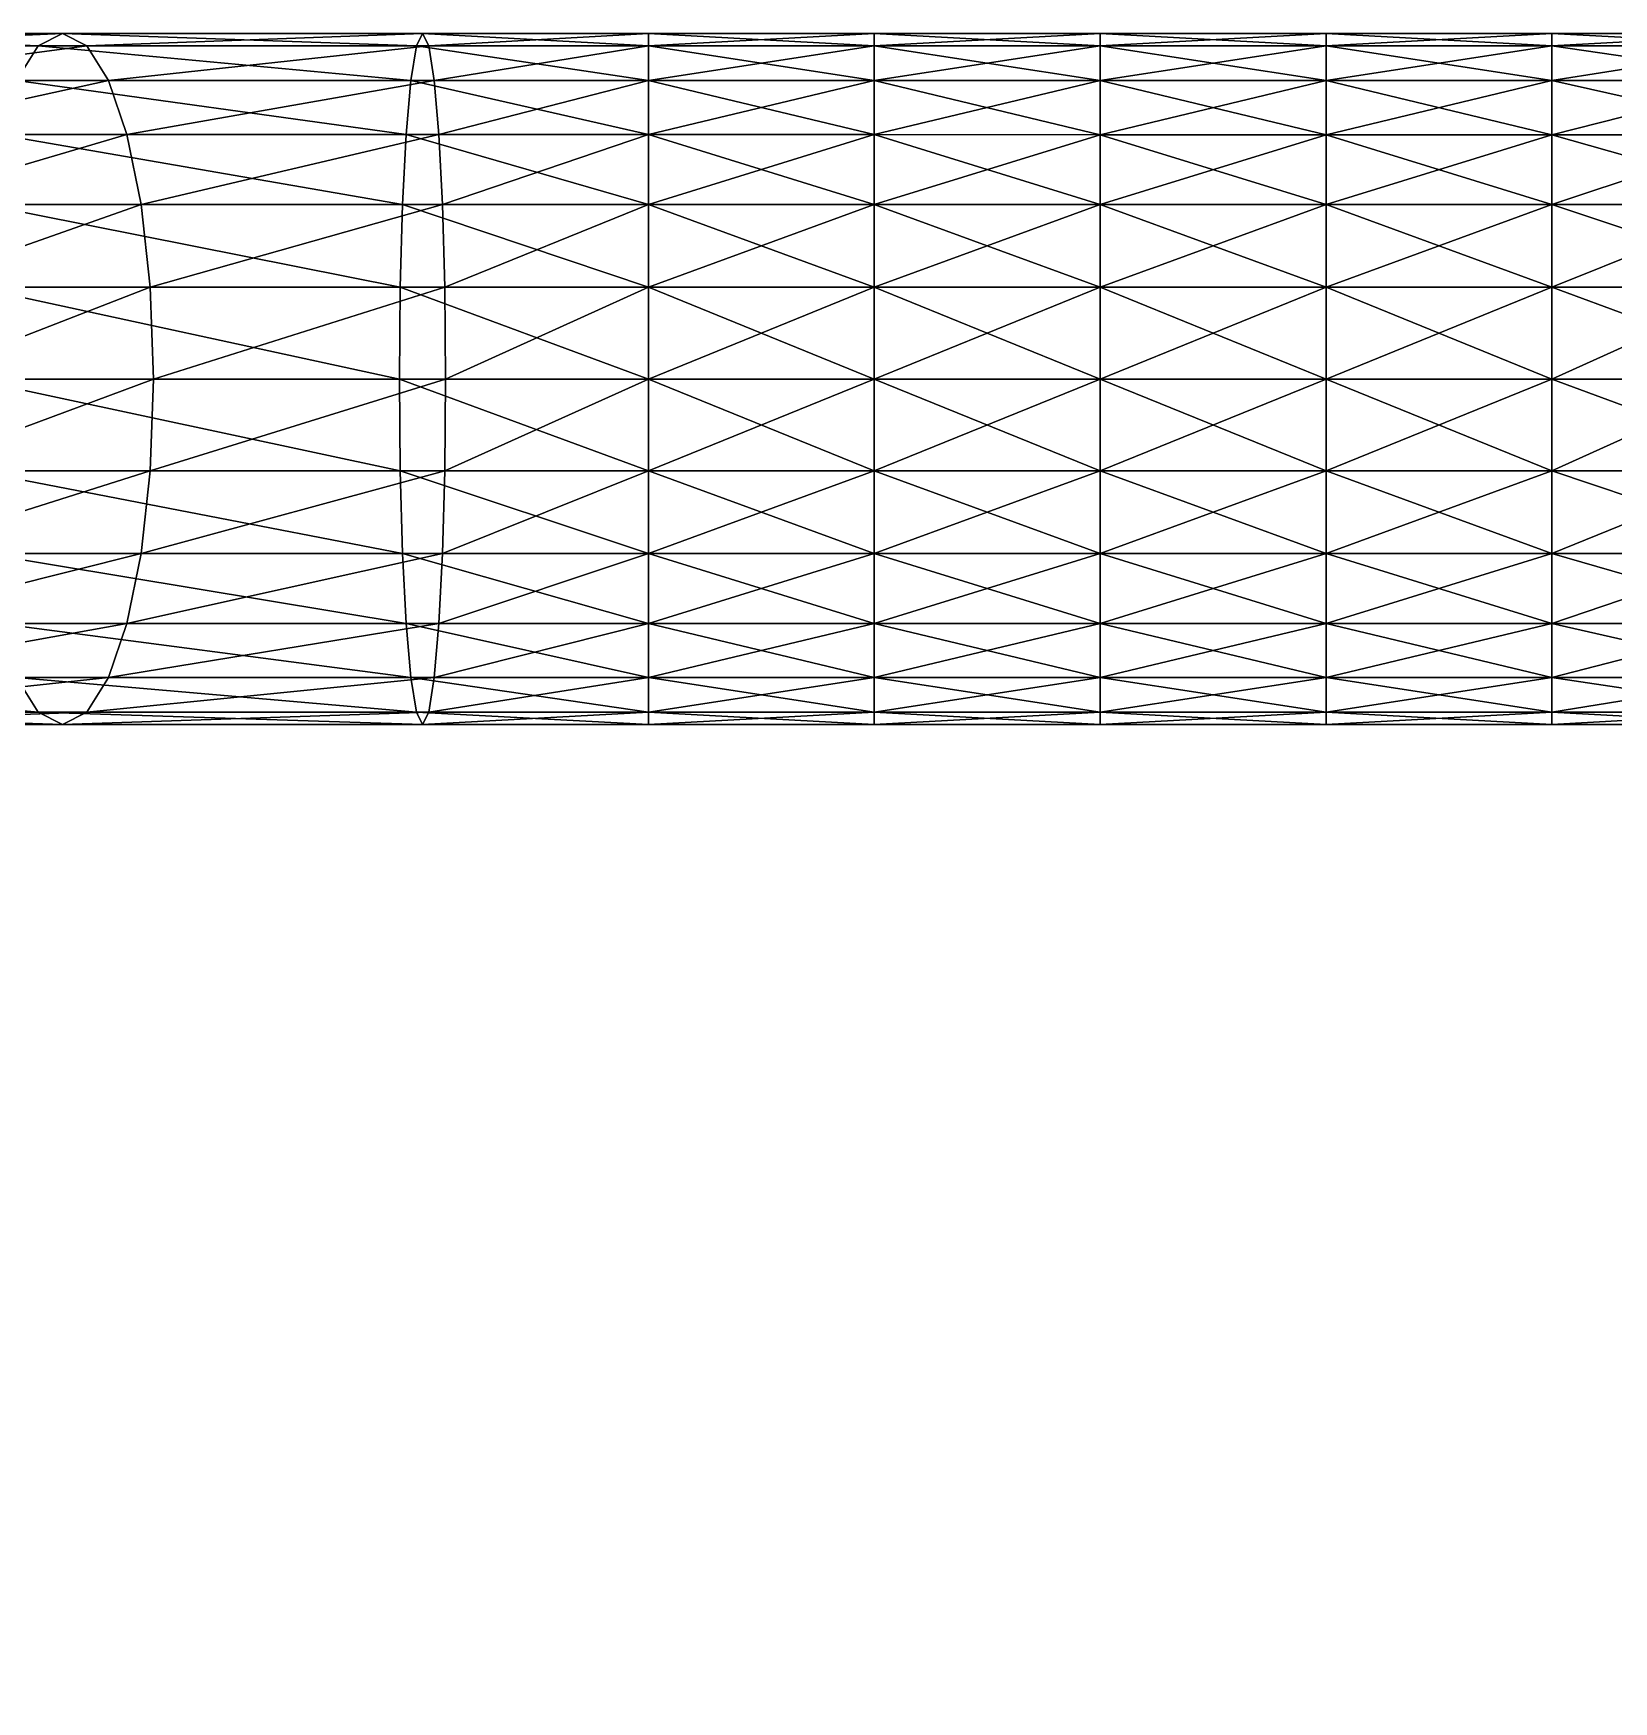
# Model space of a CAD drawing. Extents: x -41.6 to 42.5, y -37.8 to 42.9.
# Drawn here: x -35.76 to -29.93, y 30.13 to 36.28 of the extents above; entities that cross this region are included whole.
import ezdxf

# ---------------------------------------------------------------- set-up
doc = ezdxf.new("R2010")
doc.units = 0
doc.layers.add('VASSCRM', color=2, linetype='CONTINUOUS')
doc.layers.add('VASSREV', color=1, linetype='CONTINUOUS')

msp = doc.modelspace()

# ---------------------------------------------------------------- linework, layer by layer
at = {"layer": 'VASSREV', "color": 0, "extrusion": (0, -0.309017, -0.951057), "const_width": 0.3}
msp.add_lwpolyline([(40.9095, -10.8407, 1.00363), (40.8987, -7.8644), (-39.949, -7.8644, 0.996383), (-39.9598, -10.8407, -0.645004)], format="xyb", dxfattribs=at)

# ---------------------------------------------------------------- meshes
at = {"layer": 'VASSCRM', "color": 0}
mesh = msp.add_polyface(dxfattribs=at)
corners = [(-35.6494, 33.7343, 65.1014), (-35.7387, 33.7798, 65.4281), (-37.0145, 33.7798, 64.8894), (-36.8436, 33.7343, 64.597), (-35.8189, 33.9084, 65.7218), (-37.1681, 33.9084, 65.1522), (-35.8869, 34.1078, 65.9707), (-37.2982, 34.1078, 65.375), (-35.9395, 34.3659, 66.1631), (-37.3989, 34.3659, 65.5472), (-35.9734, 34.6703, 66.2871), (-37.4637, 34.6703, 65.6582), (-35.9854, 35.009, 66.3311), (-37.4867, 35.009, 65.6976), (-35.9734, 35.3477, 66.2871), (-37.4637, 35.3477, 65.6583), (-35.9395, 35.6521, 66.163), (-37.3989, 35.6521, 65.5472), (-35.8869, 35.9102, 65.9707), (-37.2982, 35.9102, 65.375), (-35.8189, 36.1096, 65.7218), (-37.1681, 36.1096, 65.1523), (-35.7387, 36.2382, 65.4281), (-37.0145, 36.2382, 64.8894), (-35.6494, 36.2838, 65.1014), (-36.8436, 36.2838, 64.597), (-36.6728, 36.2382, 64.3046), (-35.5602, 36.2382, 64.7747), (-36.5191, 36.1096, 64.0417), (-35.4799, 36.1096, 64.481), (-36.389, 35.9102, 63.8189), (-35.4119, 34.1078, 64.2321), (-36.5192, 33.9084, 64.0417), (-36.389, 34.1078, 63.8189), (-35.4799, 33.9084, 64.4811), (-36.6727, 33.7798, 64.3046), (-35.5602, 33.7798, 64.7747), (-38.0952, 33.7798, 64.0542), (-37.8557, 36.2838, 63.8148), (-37.6162, 36.2382, 63.5753), (-37.4009, 36.1096, 63.36), (-37.2185, 35.9102, 63.1776), (-36.2884, 35.6521, 63.6468), (-37.0775, 35.6521, 63.0366), (-36.2235, 35.3477, 63.5357), (-36.9865, 35.3477, 62.9456), (-36.2005, 35.009, 63.4964), (-36.9543, 35.009, 62.9134), (-36.2235, 34.6703, 63.5357), (-36.9865, 34.6703, 62.9456), (-36.2884, 34.3659, 63.6467), (-37.0775, 34.3659, 63.0366), (-37.2185, 34.1078, 63.1776), (-37.401, 33.9084, 63.3601), (-37.6162, 33.7798, 63.5753), (-37.8557, 33.7343, 63.8148), (-37.6877, 35.6521, 62.2474), (-37.5766, 35.3477, 62.1825), (-37.5373, 35.009, 62.1595), (-37.5767, 34.6703, 62.1825), (-37.6877, 34.3659, 62.2474)]
mesh.append_faces([[corners[k] for k in face] for face in [(0, 1, 2), (0, 2, 3), (1, 4, 5), (1, 5, 2), (4, 6, 7), (4, 7, 5), (6, 8, 9), (6, 9, 7), (8, 10, 11), (8, 11, 9), (10, 12, 13), (10, 13, 11), (12, 14, 15), (12, 15, 13), (14, 16, 17), (14, 17, 15), (16, 18, 19), (16, 19, 17), (18, 20, 21), (18, 21, 19), (20, 22, 23), (20, 23, 21), (22, 24, 25), (22, 25, 23), (24, 26, 25), (27, 28, 26), (29, 30, 28), (31, 32, 33), (34, 35, 32), (36, 3, 35), (3, 2, 37), (23, 25, 38), (25, 26, 39), (26, 28, 40), (26, 40, 39), (28, 30, 41), (28, 41, 40), (30, 42, 43), (30, 43, 41), (42, 44, 45), (42, 45, 43), (44, 46, 47), (44, 47, 45), (46, 48, 49), (46, 49, 47), (48, 50, 51), (48, 51, 49), (50, 33, 52), (50, 52, 51), (33, 32, 53), (33, 53, 52), (32, 35, 54), (32, 54, 53), (35, 3, 55), (41, 43, 56), (43, 45, 57), (45, 47, 58), (47, 49, 59), (49, 51, 60)]], dxfattribs={"color": 0})
mesh = msp.add_polyface(dxfattribs=at)
corners = [(-34.3211, 33.7343, 65.2802), (-34.3437, 33.7798, 65.6181), (-35.7387, 33.7798, 65.4281), (-35.6494, 33.7343, 65.1014), (-34.3641, 33.9084, 65.9218), (-35.8189, 33.9084, 65.7218), (-34.3813, 34.1078, 66.1793), (-35.8869, 34.1078, 65.9707), (-34.3947, 34.3659, 66.3783), (-35.9395, 34.3659, 66.1631), (-34.4032, 34.6703, 66.5066), (-35.9734, 34.6703, 66.2871), (-34.4063, 35.009, 66.5521), (-35.9854, 35.009, 66.3311), (-34.4032, 35.3477, 66.5066), (-35.9734, 35.3477, 66.2871), (-34.3946, 35.6521, 66.3783), (-35.9395, 35.6521, 66.163), (-34.3813, 35.9102, 66.1793), (-35.8869, 35.9102, 65.9707), (-34.3641, 36.1096, 65.9219), (-35.8189, 36.1096, 65.7218), (-34.3437, 36.2382, 65.6181), (-35.7387, 36.2382, 65.4281), (-34.3211, 36.2838, 65.2802), (-35.6494, 36.2838, 65.1014), (-34.2984, 36.2382, 64.9423), (-35.5602, 36.2382, 64.7747), (-34.2781, 36.1096, 64.6385), (-35.4799, 36.1096, 64.481), (-35.4119, 35.9102, 64.2321), (-34.2608, 35.9102, 64.381), (-35.3593, 35.6521, 64.0398), (-34.2475, 35.6521, 64.1821), (-35.3254, 35.3477, 63.9157), (-34.2389, 35.3477, 64.0537), (-35.3134, 35.009, 63.8717), (-34.2359, 35.009, 64.0083), (-35.3254, 34.6703, 63.9157), (-34.2389, 34.6703, 64.0538), (-35.3593, 34.3659, 64.0397), (-34.2475, 34.3659, 64.1821), (-35.4119, 34.1078, 64.2321), (-34.2608, 34.1078, 64.381), (-34.2781, 33.9084, 64.6385), (-35.4799, 33.9084, 64.4811), (-34.2984, 33.7798, 64.9423), (-35.5602, 33.7798, 64.7747), (-36.6728, 36.2382, 64.3046), (-36.5191, 36.1096, 64.0417), (-36.389, 35.9102, 63.8189), (-36.2884, 35.6521, 63.6468), (-36.2235, 35.3477, 63.5357), (-36.2005, 35.009, 63.4964), (-36.2235, 34.6703, 63.5357), (-36.2884, 34.3659, 63.6467), (-36.389, 34.1078, 63.8189), (-36.5192, 33.9084, 64.0417), (-36.6727, 33.7798, 64.3046), (-36.8436, 33.7343, 64.597)]
mesh.append_faces([[corners[k] for k in face] for face in [(0, 1, 2), (0, 2, 3), (1, 4, 5), (1, 5, 2), (4, 6, 7), (4, 7, 5), (6, 8, 9), (6, 9, 7), (8, 10, 11), (8, 11, 9), (10, 12, 13), (10, 13, 11), (12, 14, 15), (12, 15, 13), (14, 16, 17), (14, 17, 15), (16, 18, 19), (16, 19, 17), (18, 20, 21), (18, 21, 19), (20, 22, 23), (20, 23, 21), (22, 24, 25), (22, 25, 23), (24, 26, 27), (24, 27, 25), (26, 28, 29), (26, 29, 27), (28, 30, 29), (31, 32, 30), (33, 34, 32), (35, 36, 34), (37, 38, 36), (39, 40, 38), (41, 42, 40), (43, 44, 45), (43, 45, 42), (44, 46, 47), (44, 47, 45), (46, 0, 3), (46, 3, 47), (25, 27, 48), (27, 29, 49), (29, 30, 50), (30, 32, 51), (30, 51, 50), (32, 34, 52), (32, 52, 51), (34, 36, 53), (34, 53, 52), (36, 38, 54), (36, 54, 53), (38, 40, 55), (38, 55, 54), (40, 42, 56), (40, 56, 55), (42, 45, 57), (45, 47, 58), (47, 3, 59)]], dxfattribs={"color": 0})
mesh = msp.add_polyface(dxfattribs=at)
corners = [(-31.821, 35.3476, 66.5094), (-32.6544, 35.6521, 66.3807), (-32.6544, 35.3477, 66.5094), (-31.821, 35.6521, 66.3807), (-32.6544, 35.9102, 66.1813), (-31.821, 35.9101, 66.1813), (-32.6544, 36.1096, 65.9233), (-31.821, 36.1095, 65.9233), (-32.6544, 36.2382, 65.6188), (-31.821, 36.2382, 65.6188), (-32.6544, 36.2838, 65.2802), (-31.821, 36.2837, 65.2802), (-32.6544, 36.2382, 64.9415), (-31.821, 36.2381, 64.9415), (-32.6544, 36.1096, 64.6371), (-31.821, 36.1096, 64.6371), (-32.6544, 35.9102, 64.379), (-31.821, 35.9101, 64.379), (-32.6544, 35.6521, 64.1796), (-32.6544, 35.009, 66.5549), (-33.4877, 35.3477, 66.5094), (-33.4877, 35.6521, 66.3807), (-33.4877, 35.9102, 66.1813), (-33.4877, 36.1096, 65.9233), (-33.4877, 36.2382, 65.6188), (-33.4877, 36.2838, 65.2802), (-33.4877, 36.2382, 64.9415), (-33.4877, 36.1096, 64.6371), (-33.4877, 35.9102, 64.379), (-33.4877, 35.6521, 64.1796), (-32.6544, 35.3477, 64.051), (-33.4877, 35.3477, 64.051), (-32.6544, 35.009, 64.0054), (-33.4877, 35.009, 64.0054), (-33.4877, 35.009, 66.5549), (-34.4032, 35.3477, 66.5066), (-34.4063, 35.009, 66.5521), (-34.3946, 35.6521, 66.3783), (-34.3813, 35.9102, 66.1793), (-34.3641, 36.1096, 65.9219), (-34.3437, 36.2382, 65.6181), (-34.3211, 36.2838, 65.2802), (-34.2984, 36.2382, 64.9423), (-34.2781, 36.1096, 64.6385), (-34.2608, 35.9102, 64.381), (-34.2475, 35.6521, 64.1821), (-34.2389, 35.3477, 64.0537), (-34.2359, 35.009, 64.0083), (-35.4119, 35.9102, 64.2321), (-35.3593, 35.6521, 64.0398), (-35.3254, 35.3477, 63.9157), (-35.3134, 35.009, 63.8717)]
mesh.append_faces([[corners[k] for k in face] for face in [(0, 1, 2), (3, 4, 1), (5, 6, 4), (7, 8, 6), (9, 10, 8), (11, 12, 10), (13, 14, 12), (15, 16, 14), (17, 18, 16), (19, 2, 20), (2, 1, 21), (2, 21, 20), (1, 4, 22), (1, 22, 21), (4, 6, 23), (4, 23, 22), (6, 8, 24), (6, 24, 23), (8, 10, 25), (8, 25, 24), (10, 12, 26), (10, 26, 25), (12, 14, 27), (12, 27, 26), (14, 16, 28), (14, 28, 27), (16, 18, 29), (16, 29, 28), (18, 30, 31), (18, 31, 29), (30, 32, 33), (30, 33, 31), (34, 20, 35), (34, 35, 36), (20, 21, 37), (20, 37, 35), (21, 22, 38), (21, 38, 37), (22, 23, 39), (22, 39, 38), (23, 24, 40), (23, 40, 39), (24, 25, 41), (24, 41, 40), (25, 26, 42), (25, 42, 41), (26, 27, 43), (26, 43, 42), (27, 28, 44), (27, 44, 43), (28, 29, 45), (28, 45, 44), (29, 31, 46), (29, 46, 45), (31, 33, 47), (31, 47, 46), (43, 44, 48), (44, 45, 49), (45, 46, 50), (46, 47, 51)]], dxfattribs={"color": 0})
mesh = msp.add_polyface(dxfattribs=at)
corners = [(-30.1543, 35.009, 66.5549), (-30.1543, 35.3476, 66.5094), (-30.9877, 35.3476, 66.5094), (-30.9877, 35.009, 66.5549), (-30.1543, 35.6521, 66.3807), (-30.9877, 35.6521, 66.3807), (-30.1543, 35.9101, 66.1813), (-30.9877, 35.9101, 66.1813), (-30.1543, 36.1095, 65.9233), (-30.9877, 36.1095, 65.9233), (-30.1543, 36.2382, 65.6188), (-30.9877, 36.2382, 65.6188), (-30.1543, 36.2837, 65.2802), (-30.9877, 36.2837, 65.2802), (-30.1543, 36.2381, 64.9415), (-30.9877, 36.2381, 64.9415), (-30.1543, 36.1096, 64.6371), (-30.9877, 36.1096, 64.6371), (-30.9877, 35.9101, 64.379), (-30.1543, 35.9101, 64.379), (-30.9877, 35.6521, 64.1796), (-30.1543, 35.6521, 64.1796), (-30.9877, 35.3476, 64.051), (-30.1543, 35.3476, 64.051), (-30.9877, 35.009, 64.0054), (-31.821, 35.3476, 66.5094), (-31.821, 35.009, 66.5549), (-31.821, 35.6521, 66.3807), (-31.821, 35.9101, 66.1813), (-31.821, 36.1095, 65.9233), (-31.821, 36.2382, 65.6188), (-31.821, 36.2837, 65.2802), (-31.821, 36.2381, 64.9415), (-31.821, 36.1096, 64.6371), (-31.821, 35.9101, 64.379), (-31.821, 35.6521, 64.1796), (-31.821, 35.3476, 64.051), (-31.821, 35.009, 64.0054), (-32.6544, 35.3477, 66.5094), (-32.6544, 35.6521, 66.3807), (-32.6544, 35.9102, 66.1813), (-32.6544, 36.1096, 65.9233), (-32.6544, 36.2382, 65.6188), (-32.6544, 36.2838, 65.2802), (-32.6544, 36.2382, 64.9415), (-32.6544, 36.1096, 64.6371), (-32.6544, 35.9102, 64.379), (-32.6544, 35.6521, 64.1796), (-32.6544, 35.3477, 64.051), (-32.6544, 35.009, 64.0054), (-32.6544, 34.6703, 64.051)]
mesh.append_faces([[corners[k] for k in face] for face in [(0, 1, 2), (0, 2, 3), (1, 4, 5), (1, 5, 2), (4, 6, 7), (4, 7, 5), (6, 8, 9), (6, 9, 7), (8, 10, 11), (8, 11, 9), (10, 12, 13), (10, 13, 11), (12, 14, 15), (12, 15, 13), (14, 16, 17), (14, 17, 15), (16, 18, 17), (19, 20, 18), (21, 22, 20), (23, 24, 22), (3, 2, 25), (3, 25, 26), (2, 5, 27), (2, 27, 25), (5, 7, 28), (5, 28, 27), (7, 9, 29), (7, 29, 28), (9, 11, 30), (9, 30, 29), (11, 13, 31), (11, 31, 30), (13, 15, 32), (13, 32, 31), (15, 17, 33), (15, 33, 32), (17, 18, 34), (17, 34, 33), (18, 20, 35), (18, 35, 34), (20, 22, 36), (20, 36, 35), (22, 24, 37), (22, 37, 36), (26, 25, 38), (25, 27, 39), (27, 28, 40), (28, 29, 41), (29, 30, 42), (30, 31, 43), (31, 32, 44), (32, 33, 45), (33, 34, 46), (34, 35, 47), (35, 36, 48), (35, 48, 47), (36, 37, 49), (36, 49, 48), (37, 50, 49)]], dxfattribs={"color": 0})
mesh = msp.add_polyface(dxfattribs=at)
corners = [(-28.3286, 35.009, 63.8717), (-29.4031, 34.6703, 64.0538), (-29.4062, 35.009, 64.0083), (-29.321, 33.7342, 65.2802), (-29.2983, 33.7798, 65.6181), (-30.1543, 33.7798, 65.6188), (-30.1543, 33.7342, 65.2802), (-29.278, 33.9084, 65.9218), (-30.1543, 33.9084, 65.9233), (-29.2607, 34.1078, 66.1793), (-30.1543, 34.1078, 66.1813), (-29.2474, 34.3658, 66.3783), (-30.1543, 34.3658, 66.3808), (-29.2388, 34.6703, 66.5066), (-30.1543, 34.6703, 66.5093), (-29.2358, 35.009, 66.5521), (-30.1543, 35.009, 66.5549), (-29.2388, 35.3476, 66.5066), (-30.1543, 35.3476, 66.5094), (-29.2474, 35.6521, 66.3783), (-30.1543, 35.6521, 66.3807), (-29.2607, 35.9101, 66.1793), (-30.1543, 35.9101, 66.1813), (-29.278, 36.1095, 65.9219), (-30.1543, 36.1095, 65.9233), (-29.2983, 36.2382, 65.6181), (-30.1543, 36.2382, 65.6188), (-29.321, 36.2837, 65.2802), (-30.1543, 36.2837, 65.2802), (-29.3436, 36.2381, 64.9423), (-30.1543, 36.2381, 64.9415), (-29.364, 36.1096, 64.6385), (-30.1543, 36.1096, 64.6371), (-29.3812, 35.9101, 64.381), (-30.1543, 35.9101, 64.379), (-29.3945, 35.6521, 64.1821), (-30.1543, 35.6521, 64.1796), (-29.4031, 35.3476, 64.0537), (-30.1543, 35.3476, 64.051), (-30.1543, 35.009, 64.0054), (-30.1543, 34.6703, 64.051), (-29.3946, 34.3659, 64.1821), (-30.1543, 34.3659, 64.1796), (-29.3812, 34.1078, 64.381), (-30.1543, 34.1078, 64.379), (-29.364, 33.9084, 64.6385), (-30.1543, 33.9084, 64.6371), (-29.3436, 33.7798, 64.9423), (-30.1543, 33.7798, 64.9415), (-30.9877, 35.9101, 64.379), (-30.9877, 35.6521, 64.1796), (-30.9877, 35.3476, 64.051), (-30.9877, 35.009, 64.0054), (-30.9877, 34.6703, 64.051), (-30.9877, 34.3659, 64.1796), (-30.9877, 34.1078, 64.379), (-30.9877, 33.9084, 64.6371), (-30.9877, 33.7798, 64.9415), (-30.9877, 33.7342, 65.2802)]
mesh.append_faces([[corners[k] for k in face] for face in [(0, 1, 2), (3, 4, 5), (3, 5, 6), (4, 7, 8), (4, 8, 5), (7, 9, 10), (7, 10, 8), (9, 11, 12), (9, 12, 10), (11, 13, 14), (11, 14, 12), (13, 15, 16), (13, 16, 14), (15, 17, 18), (15, 18, 16), (17, 19, 20), (17, 20, 18), (19, 21, 22), (19, 22, 20), (21, 23, 24), (21, 24, 22), (23, 25, 26), (23, 26, 24), (25, 27, 28), (25, 28, 26), (27, 29, 30), (27, 30, 28), (29, 31, 32), (29, 32, 30), (31, 33, 34), (31, 34, 32), (33, 35, 36), (33, 36, 34), (35, 37, 38), (35, 38, 36), (37, 2, 39), (37, 39, 38), (2, 1, 40), (2, 40, 39), (1, 41, 42), (1, 42, 40), (41, 43, 44), (41, 44, 42), (43, 45, 46), (43, 46, 44), (45, 47, 48), (45, 48, 46), (47, 3, 6), (47, 6, 48), (32, 34, 49), (34, 36, 50), (36, 38, 51), (38, 39, 52), (39, 40, 53), (40, 42, 54), (42, 44, 55), (44, 46, 56), (46, 48, 57), (48, 6, 58)]], dxfattribs={"color": 0})
mesh = msp.add_polyface(dxfattribs=at)
corners = [(-31.821, 33.7342, 65.2802), (-32.6544, 33.7798, 65.6188), (-32.6544, 33.7343, 65.2802), (-31.821, 33.7798, 65.6188), (-32.6544, 33.9084, 65.9233), (-31.821, 33.9084, 65.9233), (-32.6544, 34.1078, 66.1813), (-31.821, 34.1078, 66.1813), (-32.6544, 34.3659, 66.3808), (-31.821, 34.3658, 66.3808), (-32.6544, 34.6703, 66.5093), (-31.821, 34.6703, 66.5093), (-32.6544, 35.009, 66.5549), (-31.821, 35.009, 66.5549), (-32.6544, 35.3477, 66.5094), (-33.4877, 33.7798, 65.6188), (-33.4877, 33.7343, 65.2802), (-33.4877, 33.9084, 65.9233), (-33.4877, 34.1078, 66.1813), (-33.4877, 34.3659, 66.3808), (-33.4877, 34.6703, 66.5093), (-33.4877, 35.009, 66.5549), (-33.4877, 35.3477, 66.5094), (-32.6544, 35.009, 64.0054), (-32.6544, 34.6703, 64.051), (-33.4877, 34.6703, 64.051), (-33.4877, 35.009, 64.0054), (-32.6544, 34.3659, 64.1796), (-33.4877, 34.3659, 64.1796), (-32.6544, 34.1078, 64.379), (-33.4877, 34.1078, 64.379), (-32.6544, 33.9084, 64.6371), (-33.4877, 33.9084, 64.6371), (-32.6544, 33.7798, 64.9415), (-33.4877, 33.7798, 64.9415), (-34.3437, 33.7798, 65.6181), (-34.3211, 33.7343, 65.2802), (-34.3641, 33.9084, 65.9218), (-34.3813, 34.1078, 66.1793), (-34.3947, 34.3659, 66.3783), (-34.4032, 34.6703, 66.5066), (-34.4063, 35.009, 66.5521), (-34.2389, 34.6703, 64.0538), (-34.2359, 35.009, 64.0083), (-34.2475, 34.3659, 64.1821), (-34.2608, 34.1078, 64.381), (-34.2781, 33.9084, 64.6385), (-34.2984, 33.7798, 64.9423), (-35.3254, 34.6703, 63.9157), (-35.3593, 34.3659, 64.0397), (-35.4119, 34.1078, 64.2321)]
mesh.append_faces([[corners[k] for k in face] for face in [(0, 1, 2), (3, 4, 1), (5, 6, 4), (7, 8, 6), (9, 10, 8), (11, 12, 10), (13, 14, 12), (2, 1, 15), (2, 15, 16), (1, 4, 17), (1, 17, 15), (4, 6, 18), (4, 18, 17), (6, 8, 19), (6, 19, 18), (8, 10, 20), (8, 20, 19), (10, 12, 21), (10, 21, 20), (12, 22, 21), (23, 24, 25), (23, 25, 26), (24, 27, 28), (24, 28, 25), (27, 29, 30), (27, 30, 28), (29, 31, 32), (29, 32, 30), (31, 33, 34), (31, 34, 32), (33, 2, 16), (33, 16, 34), (16, 15, 35), (16, 35, 36), (15, 17, 37), (15, 37, 35), (17, 18, 38), (17, 38, 37), (18, 19, 39), (18, 39, 38), (19, 20, 40), (19, 40, 39), (20, 21, 41), (20, 41, 40), (26, 25, 42), (26, 42, 43), (25, 28, 44), (25, 44, 42), (28, 30, 45), (28, 45, 44), (30, 32, 46), (30, 46, 45), (32, 34, 47), (32, 47, 46), (34, 16, 36), (34, 36, 47), (43, 42, 48), (42, 44, 49), (44, 45, 50)]], dxfattribs={"color": 0})
mesh = msp.add_polyface(dxfattribs=at)
corners = [(-30.1543, 33.7342, 65.2802), (-30.1543, 33.7798, 65.6188), (-30.9877, 33.7798, 65.6188), (-30.9877, 33.7342, 65.2802), (-30.1543, 33.9084, 65.9233), (-30.9877, 33.9084, 65.9233), (-30.1543, 34.1078, 66.1813), (-30.9877, 34.1078, 66.1813), (-30.1543, 34.3658, 66.3808), (-30.9877, 34.3658, 66.3808), (-30.1543, 34.6703, 66.5093), (-30.9877, 34.6703, 66.5093), (-30.1543, 35.009, 66.5549), (-30.9877, 35.009, 66.5549), (-30.1543, 35.009, 64.0054), (-30.9877, 34.6703, 64.051), (-30.9877, 35.009, 64.0054), (-30.1543, 34.6703, 64.051), (-30.9877, 34.3659, 64.1796), (-30.1543, 34.3659, 64.1796), (-30.9877, 34.1078, 64.379), (-30.1543, 34.1078, 64.379), (-30.9877, 33.9084, 64.6371), (-30.1543, 33.9084, 64.6371), (-30.9877, 33.7798, 64.9415), (-30.1543, 33.7798, 64.9415), (-31.821, 33.7798, 65.6188), (-31.821, 33.7342, 65.2802), (-31.821, 33.9084, 65.9233), (-31.821, 34.1078, 66.1813), (-31.821, 34.3658, 66.3808), (-31.821, 34.6703, 66.5093), (-31.821, 35.009, 66.5549), (-31.821, 34.6703, 64.051), (-31.821, 35.009, 64.0054), (-31.821, 34.3659, 64.1796), (-31.821, 34.1078, 64.379), (-31.821, 33.9084, 64.6371), (-31.821, 33.7798, 64.9415), (-32.6544, 33.7798, 65.6188), (-32.6544, 33.9084, 65.9233), (-32.6544, 34.1078, 66.1813), (-32.6544, 34.3659, 66.3808), (-32.6544, 34.6703, 66.5093), (-32.6544, 35.009, 66.5549), (-32.6544, 34.6703, 64.051), (-32.6544, 34.3659, 64.1796), (-32.6544, 34.1078, 64.379), (-32.6544, 33.9084, 64.6371), (-32.6544, 33.7798, 64.9415), (-32.6544, 33.7343, 65.2802)]
mesh.append_faces([[corners[k] for k in face] for face in [(0, 1, 2), (0, 2, 3), (1, 4, 5), (1, 5, 2), (4, 6, 7), (4, 7, 5), (6, 8, 9), (6, 9, 7), (8, 10, 11), (8, 11, 9), (10, 12, 13), (10, 13, 11), (14, 15, 16), (17, 18, 15), (19, 20, 18), (21, 22, 20), (23, 24, 22), (25, 3, 24), (3, 2, 26), (3, 26, 27), (2, 5, 28), (2, 28, 26), (5, 7, 29), (5, 29, 28), (7, 9, 30), (7, 30, 29), (9, 11, 31), (9, 31, 30), (11, 13, 32), (11, 32, 31), (16, 15, 33), (16, 33, 34), (15, 18, 35), (15, 35, 33), (18, 20, 36), (18, 36, 35), (20, 22, 37), (20, 37, 36), (22, 24, 38), (22, 38, 37), (24, 3, 27), (24, 27, 38), (27, 26, 39), (26, 28, 40), (28, 29, 41), (29, 30, 42), (30, 31, 43), (31, 32, 44), (34, 33, 45), (33, 35, 46), (33, 46, 45), (35, 36, 47), (35, 47, 46), (36, 37, 48), (36, 48, 47), (37, 38, 49), (37, 49, 48), (38, 27, 50), (38, 50, 49)]], dxfattribs={"color": 0})

doc.saveas('drawing.dxf')
